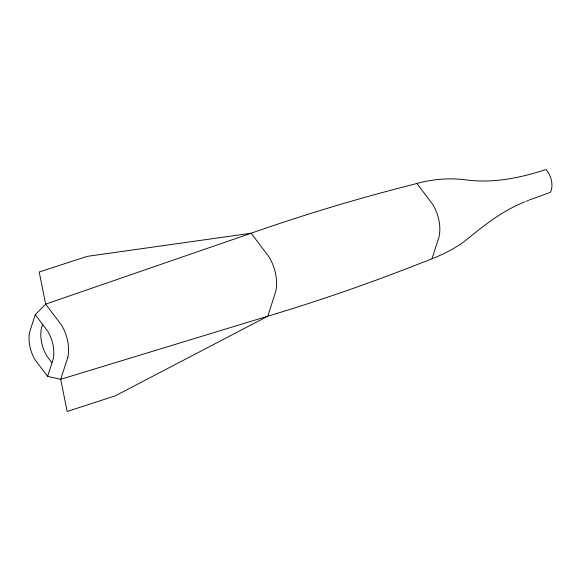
<?xml version="1.0" encoding="UTF-8"?>
<svg xmlns="http://www.w3.org/2000/svg" width="581" height="581" viewBox="0 0 581 581"><rect width="100%" height="100%" fill="white"/><g stroke="black" fill="none" stroke-linecap="round" stroke-linejoin="round"><path stroke-width="0.87" d="M529.611 199.886L550.497 192.275A16.544 11.003 72 0 0 545.937 169.521C520.874 177.75 494.329 183.255 467.872 180.139C449.738 177.459 431.124 179.137 413.585 184.366C358.738 198.194 304.517 214.527 251.13 233.228L45.652 304.154L35.252 314.713L29.646 332.027A28.832 19.18 72 0 0 35.259 360.06L47.606 376.379L60.707 379.306L267.754 316.209C319.978 300.551 371.528 282.627 422.227 262.576C436.796 257.187 451.263 251.05 463.863 241.812C482.651 226.605 501.686 211.012 524.44 202.021M42.733 324.089L41.396 328.207A28.832 19.18 72 0 0 47.01 356.247L51.847 362.631M47.606 376.379L53.22 359.065A28.832 19.18 72 0 0 47.598 331.025L35.252 314.713M431.988 258.683L439.156 236.554A33.095 22.005 72 0 0 432.707 204.381L416.933 183.531M526.263 201.258L525.652 201.513M527.17 200.881L528.695 200.256M67.875 357.177L60.707 379.306L67.156 411.479L115.241 395.857L267.754 316.209L275.822 291.284A35.564 23.654 72 0 0 268.901 256.708L251.13 233.228L87.295 256.352L39.21 271.973L45.652 304.154L61.433 325.004A33.095 22.005 72 0 1 67.875 357.177"/></g></svg>
